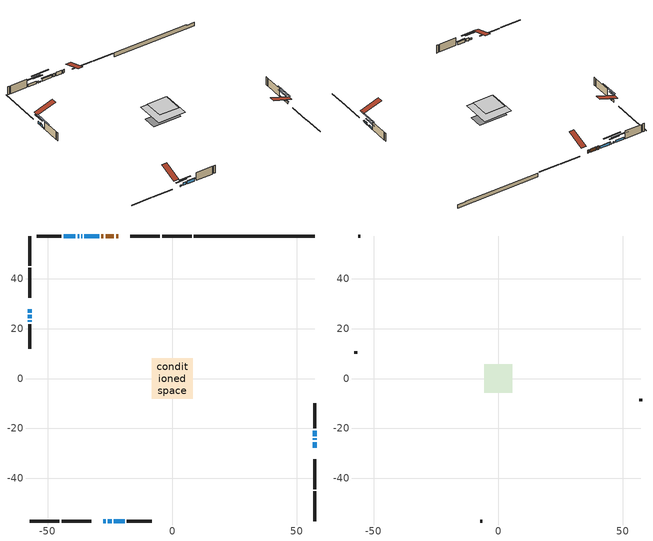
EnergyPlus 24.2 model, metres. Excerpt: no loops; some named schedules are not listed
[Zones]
conditioned space
 floor adiabatic (AdiabaticFloorConstruction): -8.19,-8.19 -8.19,8.19 8.19,8.19 8.19,-8.19 z3.05
 floor foundation (Slab1 construction): -8.21,-3.9 -8.21,3.9 8.21,3.9 8.21,-3.9 z-1.83
 wall outside (RimJoist1 construction): 7.78,57.17 -4.09,57.17 / -57.17,-57.17 -45.3,-57.17 / -57.17,57.17 -57.17,45.3 / 57.17,-57.17 57.17,-45.3 z0.61:0.91
 wall outside (RimJoist2 construction): -5.02,57.17 -16.9,57.17 / -44.37,-57.17 -32.5,-57.17 / -57.17,44.37 -57.17,32.5 / 57.17,-44.37 57.17,-32.5 z0.61:0.91
 wall outside (AdiabaticWallConstruction 1): -21.66,57.17 -22.49,57.17 / -23.41,57.17 -26.68,57.17 / -27.61,57.17 -28.44,57.17 z0.61:2.64
 wall outside (AdiabaticWallConstruction): -27.73,-57.17 -26.71,-57.17 / -37.38,57.17 -37.89,57.17 z0.61:1.53; -25.79,-57.17 -24.34,-57.17 / -23.41,-57.17 -19.09,-57.17 z0.61:2.33; -57.17,27.73 -57.17,26.46 / -57.17,25.53 -57.17,24.26 z0.61:2.12; 57.17,-27.73 57.17,-25.53 / 57.17,-23.09 57.17,-20.89 z0.61:1.49; -29.37,57.17 -35.23,57.17 / -38.82,57.17 -43.51,57.17 z0.61:2.01; 57.17,-24.6 57.17,-24.02 / -36.16,57.17 -36.46,57.17 / -57.17,23.33 -57.17,22.75 z0.61:0.96
 wall outside (Wall1 construction): -44.44,57.17 -54.41,57.17 / -18.16,-57.17 -8.19,-57.17 / -57.17,21.83 -57.17,11.85 / 57.17,-19.96 57.17,-9.99 z0.61:5.49
 wall foundation (FoundationWall1 construction): 8.71,57.17,-1.83 8.71,57.17,0.61 52.32,57.17,0.61 52.32,57.17,0.16 57.17,57.17,0.16 57.17,57.17,-1.83
 window (WindowConstruction 8): -27.73,-57.17 -26.71,-57.17 z0.61:1.52
 window (WindowConstruction 2): -25.78,-57.17 -24.34,-57.17 z0.61:2.33
 window (WindowConstruction 3): -57.17,27.73 -57.17,26.46 z0.61:2.12
 window (WindowConstruction 4): 57.17,-27.73 57.17,-25.53 z0.61:1.48
 window (WindowConstruction 5): -29.37,57.17 -35.23,57.17 z0.61:2.01
 window (WindowConstruction 6): -23.41,-57.17 -19.09,-57.17 z0.61:2.33
 window (WindowConstruction 7): -57.17,25.53 -57.17,24.26 z0.61:2.12
 window (WindowConstruction 10): 57.17,-24.6 57.17,-24.02 z0.61:0.95
 window (WindowConstruction 11): -36.16,57.17 -36.45,57.17 z0.61:0.95
 window (WindowConstruction 12): -57.17,23.33 -57.17,22.76 z0.61:0.95
 window (WindowConstruction 9): -37.38,57.17 -37.89,57.17 z0.61:1.52
 window (WindowConstruction): 57.17,-23.09 57.17,-20.89 z0.61:1.48
 window (WindowConstruction 1): -38.82,57.17 -43.51,57.17 z0.61:2.01
 door (Door): -21.66,57.17 -22.49,57.17 z0.61:2.64
 door (Door 1): -23.42,57.17 -26.68,57.17 z0.61:2.64
 door (Door 2): -27.61,57.17 -28.44,57.17 z0.61:2.64
 ceiling adiabatic (AdiabaticFloorConstruction): 8.19,-8.19 8.19,8.19 -8.19,8.19 -8.19,-8.19 z3.05
attic - vented
 floor to conditioned space (Floor1 construction Reversed): -5.66,-5.66 -5.66,5.66 5.66,5.66 5.66,-5.66 z5.49
 wall outside (Wall3 construction): -55.34,57.17 -56.24,57.17 / -7.26,-57.17 -6.36,-57.17 / -57.17,10.93 -57.17,10.03 / 57.17,-9.06 57.17,-8.16 z0.61:5.49
 roof outside (Roof1 construction): -20.73,57.17,5.49 -20.73,46.14,9.16 -17.83,46.14,9.16 -17.83,57.17,5.49; -28.66,-57.17,5.49 -28.66,-46.14,9.16 -31.57,-46.14,9.16 -31.57,-57.17,5.49; -57.17,28.66,5.49 -46.14,28.66,9.16 -46.14,31.57,9.16 -57.17,31.57,5.49; 57.17,-28.66,5.49 46.14,-28.66,9.16 46.14,-31.57,9.16 57.17,-31.57,5.49
shading: -24.07,-57.17 -30.37,-57.17 -30.37,-57.58 -24.07,-57.58 z4.16; -21.7,-57.17 -28.42,-57.17 -28.42,-57.58 -21.7,-57.58 z4.97; -57.17,23.82 -57.17,30.37 -57.58,30.37 -57.58,23.82 z4.76; 57.17,-25.33 57.17,-27.93 57.58,-27.93 57.58,-25.33 z1.69; -35.44,57.17 -29.17,57.17 -29.17,57.58 -35.44,57.58 z2.21; -18.89,-57.17 -23.62,-57.17 -23.62,-57.58 -18.89,-57.58 z2.53; -57.17,24.06 -57.17,25.73 -57.58,25.73 -57.58,24.06 z2.32; 57.17,-18.94 57.17,-29.68 57.58,-29.68 57.58,-18.94 z6.04; -41.53,57.17 -31.08,57.17 -31.08,57.58 -41.53,57.58 z6.04; -57.17,17.67 -57.17,28.41 -57.58,28.41 -57.58,17.67 z6.04; -40.53,57.17 -34.74,57.17 -34.74,57.58 -40.53,57.58 z4.16; 57.17,-18.25 57.17,-25.73 57.58,-25.73 57.58,-18.25 z4.12; -46.15,57.17 -36.18,57.17 -36.18,57.58 -46.15,57.58 z4.65
[Building]
Building 1: Terrain=Suburbs
[Site:Location]
Montreal St Hubert_QC: Latitude {deg}=45.52; Longitude {deg}=-73.42; Time Zone {hr}=-5; Elevation {m}=27; Keep Site Location Information=Yes
[Site:GroundTemperature:Shallow]
1.93383, -0.393777, -0.58018, 0.524388, 4.95861, 9.37218, 13.1985, 15.6224, 15.8283, 13.8569, 10.1281, 5.84996
[Site:WaterMainsTemperature]
Calculation Method=Schedule; Temperature Schedule=mains temperature schedule
[Material] Roughness=Rough; Thermal Absorptance=0.9
Name | Thickness {m} | Conductivity {W/m-K} | Density {kg/m3} | Specific Heat {J/kg-K} | Solar Absorptance | Visible Absorptance
asphalt or fiberglass shingles | 0.00635 | 0.162714 | 1121.4 | 1465.45 | 0.95 | 0.95
ceiling loosefill ins | 0.169333 | 0.0480833 | 16.02 | 1046.75 | 0.7 | 0.7
ceiling stud and cavity | 0.1397 | 0.0811219 | 65.682 | 1177.47 | 0.7 | 0.7
concrete 4.0 in. | 0.1016 | 1.803125 | 2242.8 | 837.4 | 0.7 | 0.7
concrete 8.0 in. | 0.2032 | 1.803125 | 2242.8 | 837.4 | 0.7 | 0.7
door material | 0.04445 | 0.188738 | 512.64 | 1214.23 | 0.7 | 0.7
door material 1 | 0.04445 | 0.053851 | 512.64 | 1214.23 | 0.7 | 0.7
exterior vertical ins | 0.0460229 | 0.029427 | 32.04 | 1214.23 | 0.7 | 0.7
floor covering | 0.0127 | 0.0433444 | 54.468 | 1339.84 | 0.6 | 0.6
floor rigid ins; wall rigid ins 1 | 0.512978 | 0.029427 | 32.04 | 1214.23 | 0.7 | 0.7
floor stud and cavity | 0.1397 | 1.75129 | 37.0049 | 1207.88 | 0.7 | 0.7
furniture material conditioned space 1 | 0.1524 | 0.115458 | 640.8 | 1214.23 | 0.6 | 0.6
gypsum board | 0.0127 | 0.160291 | 801 | 837.4 | 0.6 | 0.6
gypsum board 1 | 0.0127 | 0.160291 | 801 | 837.4 | 0.7 | 0.7
osb sheathing 0.5 in. | 0.0127 | 0.115458 | 512.64 | 1214.23 | 0.7 | 0.7
osb sheathing 0.75 in. | 0.01905 | 0.115458 | 512.64 | 1214.23 | 0.7 | 0.7
osb sheathing 2.0 in. | 0.0508 | 0.115458 | 512.64 | 1214.23 | 0.7 | 0.7
rim joist rigid ins; wall rigid ins | 0.051816 | 0.029427 | 32.04 | 1214.23 | 0.7 | 0.7
rim joist stud and cavity | 0.0508 | 0.0346098 | 125.044 | 1163.47 | 0.6 | 0.6
rim joist stud and cavity 1 | 0.0508 | 0.0344034 | 125.044 | 1163.47 | 0.6 | 0.6
wall stud and cavity | 0.1397 | 0.162248 | 139.0536 | 1170.24 | 0.7 | 0.7
wall stud and cavity 1 | 0.0889 | 6.1454 | 50.32683 | 1063.81 | 0.6 | 0.6
wall stud and cavity 2 | 0.0889 | 0.380278 | 52.3479 | 1209.89 | 0.7 | 0.7
wall stud and cavity 3 | 0.0889 | 0.391764 | 83.0341 | 1211.67 | 0.7 | 0.7
wood siding | 0.0254 | 0.102417 | 544.68 | 1172.36 | 0.84 | 0.84
wood siding 1 | 0.00254 | 0.102417 | 544.68 | 1172.36 | 0.84 | 0.84
wood siding 2; wood siding 3; wood siding 4 | 0.0254 | 0.102417 | 544.68 | 1172.36 | 0.7 | 0.7
[WindowMaterial:SimpleGlazingSystem]
Name | U-Factor {W/m2-K} | Solar Heat Gain Coefficient
WindowMaterial | 2.96619 | 0.62
WindowMaterial 1 | 2.91622 | 0.67
WindowMaterial 2 | 2.898619 | 0.69
WindowMaterial 3 | 2.90827 | 0.68
WindowMaterial 4 | 2.99571 | 0.59
WindowMaterial 5 | 2.67945 | 0.43
[Construction]
AdiabaticFloorConstruction: floor stud and cavity, floor rigid ins, osb sheathing 0.75 in., floor covering
AdiabaticWallConstruction: wood siding 3, wall rigid ins 1, wall stud and cavity 2, gypsum board
AdiabaticWallConstruction 1: wood siding 4, wall rigid ins 1, wall stud and cavity 2, gypsum board
Door; Door 2: door material
Door 1: door material 1
Floor1 construction Reversed: gypsum board, ceiling stud and cavity, ceiling loosefill ins
FoundationWall1 construction: concrete 8.0 in., gypsum board 1
furniture construction conditioned space 1: furniture material conditioned space 1
PartitionWallConstruction: gypsum board, wall stud and cavity 3, gypsum board
RimJoist1 construction: wood siding 2, rim joist rigid ins, osb sheathing 2.0 in., rim joist stud and cavity
RimJoist2 construction: wood siding 2, rim joist rigid ins, osb sheathing 2.0 in., rim joist stud and cavity 1
Roof1 construction: asphalt or fiberglass shingles
Slab1 construction: concrete 4.0 in.
Wall1 construction: wood siding, wall rigid ins, osb sheathing 0.5 in., wall stud and cavity, gypsum board
Wall3 construction: wood siding 1, wall stud and cavity 1
WindowConstruction; WindowConstruction 4: WindowMaterial
WindowConstruction 1; WindowConstruction 5: WindowMaterial 1
WindowConstruction 10; WindowConstruction 11; WindowConstruction 12: WindowMaterial 5
WindowConstruction 2; WindowConstruction 6: WindowMaterial 2
WindowConstruction 3; WindowConstruction 7: WindowMaterial 3
WindowConstruction 8; WindowConstruction 9: WindowMaterial 4
[Zone] Multiplier=1; Part of Total Floor Area=Yes
Name | Volume {m3}
attic - vented | 76.5124
conditioned space | 991.3
[Space]
Name | Zone | Volume {m3}
attic - vented 1 | attic - vented | 76.5124
conditioned space 1 | conditioned space | 991.3
[ZoneInfiltration:EffectiveLeakageArea]
infil attic - vented 1: Zone or Space=attic - vented 1; Schedule=Always On Discrete; Effective Air Leakage Area {cm2}=4962.97; Stack Coefficient=0.000594761; Wind Coefficient=1.64775e-05
[ZoneMixing]
whole house fan mix: Zone or Space=attic - vented; Schedule=Always On Continuous; Design Flow Rate Calculation Method=Flow/Zone; Design Flow Rate {m3/s}=0; Source Zone or Space=conditioned space
[SurfaceProperty:ExposedFoundationPerimeter]
Slab1: Exposed Perimeter Calculation Method=TotalExposedPerimeter; Total Exposed Perimeter {m}=48.464
[InternalMass] Zone or ZoneList=conditioned space; Space or SpaceList=conditioned space 1
Name | Construction | Surface Area {m2}
furniture mass conditioned space 1 | furniture construction conditioned space 1 | 158.604
partition wall mass | PartitionWallConstruction | 396.51
[Lights]
interior lighting: Zone or ZoneList or Space or SpaceList=conditioned space 1; Schedule=interior lighting schedule; Design Level Calculation Method=LightingLevel; Lighting Level {W}=343.2; Return Air Fraction=0; Fraction Radiant=0.6; Fraction Visible=0.2; Fraction Replaceable=1
[People]
occupants: Zone or ZoneList or Space or SpaceList=conditioned space 1; Number of People Schedule=occupants schedule; Number of People Calculation Method=People; Number of People=3; Fraction Radiant=0.314171; Sensible Heat Fraction=0.56303; Activity Level Schedule=occupants activity schedule; Carbon Dioxide Generation Rate {m3/s-W}=0; Enable ASHRAE 55 Comfort Warnings=No; Mean Radiant Temperature Calculation Type=EnclosureAveraged
[ElectricEquipment] Zone or ZoneList or Space or SpaceList=conditioned space 1; Design Level Calculation Method=EquipmentLevel
Name | Schedule | Design Level {W} | Fraction Latent | Fraction Radiant | Fraction Lost
clothes dryer | clothes dryer schedule | 140.772 | 0.015 | 0.081 | 0.85
clothes washer | clothes washer schedule | 32.1985 | 0.03 | 0.162 | 0.7
cooking range | cooking range schedule | 215.147 | 0.08 | 0.432 | 0.2
dishwasher | dishwasher schedule | 66.8632 | 0.3 | 0.18 | 0.4
fridge | fridge schedule | 72.9452 | 0 | 0.6 | 0
mech vent house fan | mech vent house fan schedule | 28.3 | 0 | 0 | 1
mech vent house fan cfis | mech vent house fan cfis schedule | 0 | 0 | 0 | 0
misc plug loads | misc plug loads schedule | 494.7 | 0.045 | 0.513 | 0.1
whole house fan | Always On Discrete | 0 | 0 | 0 | 1
[OtherEquipment] Zone or ZoneList or Space or SpaceList=conditioned space 1; Design Level Calculation Method=EquipmentLevel
Name | Fuel Type | Schedule | Design Level {W} | Fraction Latent | Fraction Radiant | Fraction Lost
clothes dryer 1 | Electricity | clothes dryer schedule | 0 | 0.015 | 0.081 | 0.85
cooking range 1 | Electricity | cooking range schedule | 0 | 0.08 | 0.432 | 0.2
general water use latent | None | general water use schedule | 62.594 | 1 | 0 | 0
general water use sensible | None | general water use schedule | -61.6891 | 0 | 0.6 | 0
mech vent house fan latent load | None | Always On Discrete | 0 | 1 | 0 | 0
mech vent house fan sensible load | None | Always On Discrete | 0 | 0 | 0 | 0
water heater energy adjustment1 | Electricity | Always On Discrete | 0.01 | 0 | 0 | 1
[ZoneInfiltration:DesignFlowRate] Zone or ZoneList or Space or SpaceList=conditioned space 1; Schedule=Always On Discrete; Design Flow Rate Calculation Method=Flow/Zone; Design Flow Rate {m3/s}=0
infil flow; natural vent flow; whole house fan flow
[Foundation:Kiva]
Foundation Kiva 1: Initial Indoor Air Temperature {C}=22.2222; Wall Height Above Grade {m}=0.609996; Wall Depth Below Slab {m}=0.2032; Custom Block Material Name 1=exterior vertical ins; Custom Block Depth 1 {m}=2.43998; Custom Block X Position 1 {m}=0.2159; Custom Block Z Position 1 {m}=0
[Foundation:Kiva:Settings]
Soil Conductivity {W/m-K}=0.849921; Soil Density {kg/m3}=1842.3; Soil Specific Heat {J/kg-K}=418.7; Ground Solar Absorptivity=0.9; Ground Thermal Absorptivity=0.9; Ground Surface Roughness {m}=0.03; Far-Field Width {m}=40; Deep-Ground Boundary Condition=ZeroFlux; Deep-Ground Depth {m}=40; Minimum Cell Dimension {m}=0.2; Maximum Cell Growth Coefficient=3; Simulation Timestep=Timestep
[Exterior:Lights]
exterior lighting: Schedule=exterior lighting schedule; Design Level {W}=75.6
[Schedule:Constant]
Name | Hourly Value
Always On Continuous; mech vent house fan schedule; mech vent house fan cfis schedule; Always On Discrete | 1
occupants activity schedule | 117.228
fridge schedule | 0
[Schedule:Week:Daily]
interior lighting schedule Week Rule - Jan1-Jan27: interior lighting schedule day, interior lighting schedule day, interior lighting schedule day, interior lighting schedule day, interior lighting schedule day, interior lighting schedule day, interior lighting schedule day, interior lighting schedule default day, interior lighting schedule default day, interior lighting schedule default day, interior lighting schedule default day, interior lighting schedule default day
interior lighting schedule Week Rule - Jan28-Feb3: interior lighting schedule day, interior lighting schedule day, interior lighting schedule day, interior lighting schedule day, interior lighting schedule day 1, interior lighting schedule day 1, interior lighting schedule day 1, interior lighting schedule default day, interior lighting schedule default day, interior lighting schedule default day, interior lighting schedule default day, interior lighting schedule default day
interior lighting schedule Week Rule - Feb4-Feb24: interior lighting schedule day 1, interior lighting schedule day 1, interior lighting schedule day 1, interior lighting schedule day 1, interior lighting schedule day 1, interior lighting schedule day 1, interior lighting schedule day 1, interior lighting schedule default day, interior lighting schedule default day, interior lighting schedule default day, interior lighting schedule default day, interior lighting schedule default day
interior lighting schedule Week Rule - Feb25-Mar3: interior lighting schedule day 1, interior lighting schedule day 1, interior lighting schedule day 1, interior lighting schedule day 1, interior lighting schedule day 2, interior lighting schedule day 2, interior lighting schedule day 2, interior lighting schedule default day, interior lighting schedule default day, interior lighting schedule default day, interior lighting schedule default day, interior lighting schedule default day
interior lighting schedule Week Rule - Mar4-Mar31: interior lighting schedule day 2, interior lighting schedule day 2, interior lighting schedule day 2, interior lighting schedule day 2, interior lighting schedule day 2, interior lighting schedule day 2, interior lighting schedule day 2, interior lighting schedule default day, interior lighting schedule default day, interior lighting schedule default day, interior lighting schedule default day, interior lighting schedule default day
interior lighting schedule Week Rule - Apr1-Apr28: interior lighting schedule day 3, interior lighting schedule day 3, interior lighting schedule day 3, interior lighting schedule day 3, interior lighting schedule day 3, interior lighting schedule day 3, interior lighting schedule day 3, interior lighting schedule default day, interior lighting schedule default day, interior lighting schedule default day, interior lighting schedule default day, interior lighting schedule default day
interior lighting schedule Week Rule - Apr29-May5: interior lighting schedule day 3, interior lighting schedule day 3, interior lighting schedule day 4, interior lighting schedule day 4, interior lighting schedule day 4, interior lighting schedule day 4, interior lighting schedule day 4, interior lighting schedule default day, interior lighting schedule default day, interior lighting schedule default day, interior lighting schedule default day, interior lighting schedule default day
interior lighting schedule Week Rule - May6-May26: interior lighting schedule day 4, interior lighting schedule day 4, interior lighting schedule day 4, interior lighting schedule day 4, interior lighting schedule day 4, interior lighting schedule day 4, interior lighting schedule day 4, interior lighting schedule default day, interior lighting schedule default day, interior lighting schedule default day, interior lighting schedule default day, interior lighting schedule default day
interior lighting schedule Week Rule - May27-Jun2: interior lighting schedule day 4, interior lighting schedule day 4, interior lighting schedule day 4, interior lighting schedule day 4, interior lighting schedule day 4, interior lighting schedule day 5, interior lighting schedule day 5, interior lighting schedule default day, interior lighting schedule default day, interior lighting schedule default day, interior lighting schedule default day, interior lighting schedule default day
interior lighting schedule Week Rule - Jun3-Jun30: interior lighting schedule day 5, interior lighting schedule day 5, interior lighting schedule day 5, interior lighting schedule day 5, interior lighting schedule day 5, interior lighting schedule day 5, interior lighting schedule day 5, interior lighting schedule default day, interior lighting schedule default day, interior lighting schedule default day, interior lighting schedule default day, interior lighting schedule default day
interior lighting schedule Week Rule - Jul1-Jul28: interior lighting schedule day 6, interior lighting schedule day 6, interior lighting schedule day 6, interior lighting schedule day 6, interior lighting schedule day 6, interior lighting schedule day 6, interior lighting schedule day 6, interior lighting schedule default day, interior lighting schedule default day, interior lighting schedule default day, interior lighting schedule default day, interior lighting schedule default day
interior lighting schedule Week Rule - Jul29-Aug4: interior lighting schedule day 6, interior lighting schedule day 6, interior lighting schedule day 6, interior lighting schedule day 7, interior lighting schedule day 7, interior lighting schedule day 7, interior lighting schedule day 7, interior lighting schedule default day, interior lighting schedule default day, interior lighting schedule default day, interior lighting schedule default day, interior lighting schedule default day
interior lighting schedule Week Rule - Aug5-Aug25: interior lighting schedule day 7, interior lighting schedule day 7, interior lighting schedule day 7, interior lighting schedule day 7, interior lighting schedule day 7, interior lighting schedule day 7, interior lighting schedule day 7, interior lighting schedule default day, interior lighting schedule default day, interior lighting schedule default day, interior lighting schedule default day, interior lighting schedule default day
interior lighting schedule Week Rule - Aug26-Sep1: interior lighting schedule day 7, interior lighting schedule day 7, interior lighting schedule day 7, interior lighting schedule day 7, interior lighting schedule day 7, interior lighting schedule day 7, interior lighting schedule day 8, interior lighting schedule default day, interior lighting schedule default day, interior lighting schedule default day, interior lighting schedule default day, interior lighting schedule default day
interior lighting schedule Week Rule - Sep2-Sep29: interior lighting schedule day 8, interior lighting schedule day 8, interior lighting schedule day 8, interior lighting schedule day 8, interior lighting schedule day 8, interior lighting schedule day 8, interior lighting schedule day 8, interior lighting schedule default day, interior lighting schedule default day, interior lighting schedule default day, interior lighting schedule default day, interior lighting schedule default day
interior lighting schedule Week Rule - Sep30-Oct6: interior lighting schedule day 8, interior lighting schedule day 9, interior lighting schedule day 9, interior lighting schedule day 9, interior lighting schedule day 9, interior lighting schedule day 9, interior lighting schedule day 9, interior lighting schedule default day, interior lighting schedule default day, interior lighting schedule default day, interior lighting schedule default day, interior lighting schedule default day
interior lighting schedule Week Rule - Oct7-Oct27: interior lighting schedule day 9, interior lighting schedule day 9, interior lighting schedule day 9, interior lighting schedule day 9, interior lighting schedule day 9, interior lighting schedule day 9, interior lighting schedule day 9, interior lighting schedule default day, interior lighting schedule default day, interior lighting schedule default day, interior lighting schedule default day, interior lighting schedule default day
interior lighting schedule Week Rule - Oct28-Nov3: interior lighting schedule day 9, interior lighting schedule day 9, interior lighting schedule day 9, interior lighting schedule day 9, interior lighting schedule day 10, interior lighting schedule day 10, interior lighting schedule day 10, interior lighting schedule default day, interior lighting schedule default day, interior lighting schedule default day, interior lighting schedule default day, interior lighting schedule default day
interior lighting schedule Week Rule - Nov4-Nov24: interior lighting schedule day 10, interior lighting schedule day 10, interior lighting schedule day 10, interior lighting schedule day 10, interior lighting schedule day 10, interior lighting schedule day 10, interior lighting schedule day 10, interior lighting schedule default day, interior lighting schedule default day, interior lighting schedule default day, interior lighting schedule default day, interior lighting schedule default day
interior lighting schedule Week Rule - Nov25-Dec1: interior lighting schedule day 10, interior lighting schedule day 10, interior lighting schedule day 10, interior lighting schedule day 10, interior lighting schedule day 10, interior lighting schedule day 10, interior lighting schedule day 11, interior lighting schedule default day, interior lighting schedule default day, interior lighting schedule default day, interior lighting schedule default day, interior lighting schedule default day
interior lighting schedule Week Rule - Dec2-Dec31: interior lighting schedule day 11, interior lighting schedule day 11, interior lighting schedule day 11, interior lighting schedule day 11, interior lighting schedule day 11, interior lighting schedule day 11, interior lighting schedule day 11, interior lighting schedule default day, interior lighting schedule default day, interior lighting schedule default day, interior lighting schedule default day, interior lighting schedule default day
occupants schedule Week Rule - Jan1-Dec31: occupants schedule day, occupants schedule day, occupants schedule day, occupants schedule day, occupants schedule day, occupants schedule day, occupants schedule day, occupants schedule default day, occupants schedule default day, occupants schedule default day, occupants schedule default day, occupants schedule default day
clothes dryer schedule Week Rule - Jan1-Dec31: clothes dryer schedule day, clothes dryer schedule day, clothes dryer schedule day, clothes dryer schedule day, clothes dryer schedule day, clothes dryer schedule day, clothes dryer schedule day, clothes dryer schedule default day, clothes dryer schedule default day, clothes dryer schedule default day, clothes dryer schedule default day, clothes dryer schedule default day
clothes washer schedule Week Rule - Jan1-Dec31: clothes washer schedule day, clothes washer schedule day, clothes washer schedule day, clothes washer schedule day, clothes washer schedule day, clothes washer schedule day, clothes washer schedule day, clothes washer schedule default day, clothes washer schedule default day, clothes washer schedule default day, clothes washer schedule default day, clothes washer schedule default day
cooking range schedule Week Rule - Jan1-Dec31: cooking range schedule day, cooking range schedule day, cooking range schedule day, cooking range schedule day, cooking range schedule day, cooking range schedule day, cooking range schedule day, cooking range schedule default day, cooking range schedule default day, cooking range schedule default day, cooking range schedule default day, cooking range schedule default day
dishwasher schedule Week Rule - Jan1-Dec31: dishwasher schedule day, dishwasher schedule day, dishwasher schedule day, dishwasher schedule day, dishwasher schedule day, dishwasher schedule day, dishwasher schedule day, dishwasher schedule default day, dishwasher schedule default day, dishwasher schedule default day, dishwasher schedule default day, dishwasher schedule default day
misc plug loads schedule Week Rule - Jan1-Dec31: misc plug loads schedule day, misc plug loads schedule day, misc plug loads schedule day, misc plug loads schedule day, misc plug loads schedule day, misc plug loads schedule day, misc plug loads schedule day, misc plug loads schedule default day, misc plug loads schedule default day, misc plug loads schedule default day, misc plug loads schedule default day, misc plug loads schedule default day
general water use schedule Week Rule - Jan1-Dec31: general water use schedule day, general water use schedule day, general water use schedule day, general water use schedule day, general water use schedule day, general water use schedule day, general water use schedule day, general water use schedule default day, general water use schedule default day, general water use schedule default day, general water use schedule default day, general water use schedule default day
exterior lighting schedule Week Rule - Jan1-Jan27: exterior lighting schedule day, exterior lighting schedule day, exterior lighting schedule day, exterior lighting schedule day, exterior lighting schedule day, exterior lighting schedule day, exterior lighting schedule day, exterior lighting schedule default day, exterior lighting schedule default day, exterior lighting schedule default day, exterior lighting schedule default day, exterior lighting schedule default day
exterior lighting schedule Week Rule - Jan28-Feb3: exterior lighting schedule day, exterior lighting schedule day, exterior lighting schedule day, exterior lighting schedule day, exterior lighting schedule day 1, exterior lighting schedule day 1, exterior lighting schedule day 1, exterior lighting schedule default day, exterior lighting schedule default day, exterior lighting schedule default day, exterior lighting schedule default day, exterior lighting schedule default day
exterior lighting schedule Week Rule - Feb4-Feb24: exterior lighting schedule day 1, exterior lighting schedule day 1, exterior lighting schedule day 1, exterior lighting schedule day 1, exterior lighting schedule day 1, exterior lighting schedule day 1, exterior lighting schedule day 1, exterior lighting schedule default day, exterior lighting schedule default day, exterior lighting schedule default day, exterior lighting schedule default day, exterior lighting schedule default day
exterior lighting schedule Week Rule - Feb25-Mar3: exterior lighting schedule day 1, exterior lighting schedule day 1, exterior lighting schedule day 1, exterior lighting schedule day 1, exterior lighting schedule day 2, exterior lighting schedule day 2, exterior lighting schedule day 2, exterior lighting schedule default day, exterior lighting schedule default day, exterior lighting schedule default day, exterior lighting schedule default day, exterior lighting schedule default day
exterior lighting schedule Week Rule - Mar4-Mar31: exterior lighting schedule day 2, exterior lighting schedule day 2, exterior lighting schedule day 2, exterior lighting schedule day 2, exterior lighting schedule day 2, exterior lighting schedule day 2, exterior lighting schedule day 2, exterior lighting schedule default day, exterior lighting schedule default day, exterior lighting schedule default day, exterior lighting schedule default day, exterior lighting schedule default day
exterior lighting schedule Week Rule - Apr1-Apr28: exterior lighting schedule day 3, exterior lighting schedule day 3, exterior lighting schedule day 3, exterior lighting schedule day 3, exterior lighting schedule day 3, exterior lighting schedule day 3, exterior lighting schedule day 3, exterior lighting schedule default day, exterior lighting schedule default day, exterior lighting schedule default day, exterior lighting schedule default day, exterior lighting schedule default day
exterior lighting schedule Week Rule - Apr29-May5: exterior lighting schedule day 3, exterior lighting schedule day 3, exterior lighting schedule day 4, exterior lighting schedule day 4, exterior lighting schedule day 4, exterior lighting schedule day 4, exterior lighting schedule day 4, exterior lighting schedule default day, exterior lighting schedule default day, exterior lighting schedule default day, exterior lighting schedule default day, exterior lighting schedule default day
exterior lighting schedule Week Rule - May6-May26: exterior lighting schedule day 4, exterior lighting schedule day 4, exterior lighting schedule day 4, exterior lighting schedule day 4, exterior lighting schedule day 4, exterior lighting schedule day 4, exterior lighting schedule day 4, exterior lighting schedule default day, exterior lighting schedule default day, exterior lighting schedule default day, exterior lighting schedule default day, exterior lighting schedule default day
exterior lighting schedule Week Rule - May27-Jun2: exterior lighting schedule day 4, exterior lighting schedule day 4, exterior lighting schedule day 4, exterior lighting schedule day 4, exterior lighting schedule day 4, exterior lighting schedule day 5, exterior lighting schedule day 5, exterior lighting schedule default day, exterior lighting schedule default day, exterior lighting schedule default day, exterior lighting schedule default day, exterior lighting schedule default day
exterior lighting schedule Week Rule - Jun3-Jun30: exterior lighting schedule day 5, exterior lighting schedule day 5, exterior lighting schedule day 5, exterior lighting schedule day 5, exterior lighting schedule day 5, exterior lighting schedule day 5, exterior lighting schedule day 5, exterior lighting schedule default day, exterior lighting schedule default day, exterior lighting schedule default day, exterior lighting schedule default day, exterior lighting schedule default day
exterior lighting schedule Week Rule - Jul1-Jul28: exterior lighting schedule day 6, exterior lighting schedule day 6, exterior lighting schedule day 6, exterior lighting schedule day 6, exterior lighting schedule day 6, exterior lighting schedule day 6, exterior lighting schedule day 6, exterior lighting schedule default day, exterior lighting schedule default day, exterior lighting schedule default day, exterior lighting schedule default day, exterior lighting schedule default day
exterior lighting schedule Week Rule - Jul29-Aug4: exterior lighting schedule day 6, exterior lighting schedule day 6, exterior lighting schedule day 6, exterior lighting schedule day 7, exterior lighting schedule day 7, exterior lighting schedule day 7, exterior lighting schedule day 7, exterior lighting schedule default day, exterior lighting schedule default day, exterior lighting schedule default day, exterior lighting schedule default day, exterior lighting schedule default day
exterior lighting schedule Week Rule - Aug5-Aug25: exterior lighting schedule day 7, exterior lighting schedule day 7, exterior lighting schedule day 7, exterior lighting schedule day 7, exterior lighting schedule day 7, exterior lighting schedule day 7, exterior lighting schedule day 7, exterior lighting schedule default day, exterior lighting schedule default day, exterior lighting schedule default day, exterior lighting schedule default day, exterior lighting schedule default day
exterior lighting schedule Week Rule - Aug26-Sep1: exterior lighting schedule day 7, exterior lighting schedule day 7, exterior lighting schedule day 7, exterior lighting schedule day 7, exterior lighting schedule day 7, exterior lighting schedule day 7, exterior lighting schedule day 8, exterior lighting schedule default day, exterior lighting schedule default day, exterior lighting schedule default day, exterior lighting schedule default day, exterior lighting schedule default day
exterior lighting schedule Week Rule - Sep2-Sep29: exterior lighting schedule day 8, exterior lighting schedule day 8, exterior lighting schedule day 8, exterior lighting schedule day 8, exterior lighting schedule day 8, exterior lighting schedule day 8, exterior lighting schedule day 8, exterior lighting schedule default day, exterior lighting schedule default day, exterior lighting schedule default day, exterior lighting schedule default day, exterior lighting schedule default day
exterior lighting schedule Week Rule - Sep30-Oct6: exterior lighting schedule day 8, exterior lighting schedule day 9, exterior lighting schedule day 9, exterior lighting schedule day 9, exterior lighting schedule day 9, exterior lighting schedule day 9, exterior lighting schedule day 9, exterior lighting schedule default day, exterior lighting schedule default day, exterior lighting schedule default day, exterior lighting schedule default day, exterior lighting schedule default day
exterior lighting schedule Week Rule - Oct7-Oct27: exterior lighting schedule day 9, exterior lighting schedule day 9, exterior lighting schedule day 9, exterior lighting schedule day 9, exterior lighting schedule day 9, exterior lighting schedule day 9, exterior lighting schedule day 9, exterior lighting schedule default day, exterior lighting schedule default day, exterior lighting schedule default day, exterior lighting schedule default day, exterior lighting schedule default day
exterior lighting schedule Week Rule - Oct28-Nov3: exterior lighting schedule day 9, exterior lighting schedule day 9, exterior lighting schedule day 9, exterior lighting schedule day 9, exterior lighting schedule day 10, exterior lighting schedule day 10, exterior lighting schedule day 10, exterior lighting schedule default day, exterior lighting schedule default day, exterior lighting schedule default day, exterior lighting schedule default day, exterior lighting schedule default day
exterior lighting schedule Week Rule - Nov4-Nov24: exterior lighting schedule day 10, exterior lighting schedule day 10, exterior lighting schedule day 10, exterior lighting schedule day 10, exterior lighting schedule day 10, exterior lighting schedule day 10, exterior lighting schedule day 10, exterior lighting schedule default day, exterior lighting schedule default day, exterior lighting schedule default day, exterior lighting schedule default day, exterior lighting schedule default day
exterior lighting schedule Week Rule - Nov25-Dec1: exterior lighting schedule day 10, exterior lighting schedule day 10, exterior lighting schedule day 10, exterior lighting schedule day 10, exterior lighting schedule day 10, exterior lighting schedule day 10, exterior lighting schedule day 11, exterior lighting schedule default day, exterior lighting schedule default day, exterior lighting schedule default day, exterior lighting schedule default day, exterior lighting schedule default day
exterior lighting schedule Week Rule - Dec2-Dec31: exterior lighting schedule day 11, exterior lighting schedule day 11, exterior lighting schedule day 11, exterior lighting schedule day 11, exterior lighting schedule day 11, exterior lighting schedule day 11, exterior lighting schedule day 11, exterior lighting schedule default day, exterior lighting schedule default day, exterior lighting schedule default day, exterior lighting schedule default day, exterior lighting schedule default day
[Schedule:Year]
interior lighting schedule: interior lighting schedule Week Rule - Jan1-Jan27, 1, 1, 1, 27, interior lighting schedule Week Rule - Jan28-Feb3, 1, 28, 2, 3, interior lighting schedule Week Rule - Feb4-Feb24, 2, 4, 2, 24, interior lighting schedule Week Rule - Feb25-Mar3, 2, 25, 3, 3, interior lighting schedule Week Rule - Mar4-Mar31, 3, 4, 3, 31, interior lighting schedule Week Rule - Apr1-Apr28, 4, 1, 4, 28, interior lighting schedule Week Rule - Apr29-May5, 4, 29, 5, 5, interior lighting schedule Week Rule - May6-May26, 5, 6, 5, 26, interior lighting schedule Week Rule - May27-Jun2, 5, 27, 6, 2, interior lighting schedule Week Rule - Jun3-Jun30, 6, 3, 6, 30, interior lighting schedule Week Rule - Jul1-Jul28, 7, 1, 7, 28, interior lighting schedule Week Rule - Jul29-Aug4, 7, 29, 8, 4, interior lighting schedule Week Rule - Aug5-Aug25, 8, 5, 8, 25, interior lighting schedule Week Rule - Aug26-Sep1, 8, 26, 9, 1, interior lighting schedule Week Rule - Sep2-Sep29, 9, 2, 9, 29, interior lighting schedule Week Rule - Sep30-Oct6, 9, 30, 10, 6, interior lighting schedule Week Rule - Oct7-Oct27, 10, 7, 10, 27, interior lighting schedule Week Rule - Oct28-Nov3, 10, 28, 11, 3, interior lighting schedule Week Rule - Nov4-Nov24, 11, 4, 11, 24, interior lighting schedule Week Rule - Nov25-Dec1, 11, 25, 12, 1, interior lighting schedule Week Rule - Dec2-Dec31, 12, 2, 12, 31
occupants schedule: occupants schedule Week Rule - Jan1-Dec31, 1, 1, 12, 31
clothes dryer schedule: clothes dryer schedule Week Rule - Jan1-Dec31, 1, 1, 12, 31
clothes washer schedule: clothes washer schedule Week Rule - Jan1-Dec31, 1, 1, 12, 31
cooking range schedule: cooking range schedule Week Rule - Jan1-Dec31, 1, 1, 12, 31
dishwasher schedule: dishwasher schedule Week Rule - Jan1-Dec31, 1, 1, 12, 31
misc plug loads schedule: misc plug loads schedule Week Rule - Jan1-Dec31, 1, 1, 12, 31
general water use schedule: general water use schedule Week Rule - Jan1-Dec31, 1, 1, 12, 31
exterior lighting schedule: exterior lighting schedule Week Rule - Jan1-Jan27, 1, 1, 1, 27, exterior lighting schedule Week Rule - Jan28-Feb3, 1, 28, 2, 3, exterior lighting schedule Week Rule - Feb4-Feb24, 2, 4, 2, 24, exterior lighting schedule Week Rule - Feb25-Mar3, 2, 25, 3, 3, exterior lighting schedule Week Rule - Mar4-Mar31, 3, 4, 3, 31, exterior lighting schedule Week Rule - Apr1-Apr28, 4, 1, 4, 28, exterior lighting schedule Week Rule - Apr29-May5, 4, 29, 5, 5, exterior lighting schedule Week Rule - May6-May26, 5, 6, 5, 26, exterior lighting schedule Week Rule - May27-Jun2, 5, 27, 6, 2, exterior lighting schedule Week Rule - Jun3-Jun30, 6, 3, 6, 30, exterior lighting schedule Week Rule - Jul1-Jul28, 7, 1, 7, 28, exterior lighting schedule Week Rule - Jul29-Aug4, 7, 29, 8, 4, exterior lighting schedule Week Rule - Aug5-Aug25, 8, 5, 8, 25, exterior lighting schedule Week Rule - Aug26-Sep1, 8, 26, 9, 1, exterior lighting schedule Week Rule - Sep2-Sep29, 9, 2, 9, 29, exterior lighting schedule Week Rule - Sep30-Oct6, 9, 30, 10, 6, exterior lighting schedule Week Rule - Oct7-Oct27, 10, 7, 10, 27, exterior lighting schedule Week Rule - Oct28-Nov3, 10, 28, 11, 3, exterior lighting schedule Week Rule - Nov4-Nov24, 11, 4, 11, 24, exterior lighting schedule Week Rule - Nov25-Dec1, 11, 25, 12, 1, exterior lighting schedule Week Rule - Dec2-Dec31, 12, 2, 12, 31
[Schedule:Compact]
mains temperature schedule: Through: 01/01, For: AllDays, Until: 24:00, 6.48833, Through: 01/02, For: AllDays, Until: 24:00, 6.41, Through: 01/03, For: AllDays, Until: 24:00, 6.33278, Through: 01/04, For: AllDays, Until: 24:00, 6.25667, Through: 01/05, For: AllDays, Until: 24:00, 6.18222, Through: 01/06, For: AllDays, Until: 24:00, 6.10889, Through: 01/07, For: AllDays, Until: 24:00, 6.03722, Through: 01/08, For: AllDays, Until: 24:00, 5.96667, Through: 01/09, For: AllDays, Until: 24:00, 5.89778, Through: 01/10, For: AllDays, Until: 24:00, 5.83, Through: 01/11, For: AllDays, Until: 24:00, 5.76389, Through: 01/12, For: AllDays, Until: 24:00, 5.69944, Through: 01/13, For: AllDays, Until: 24:00, 5.63611, Through: 01/14, For: AllDays, Until: 24:00, 5.57444, Through: 01/15, For: AllDays, Until: 24:00, 5.51444, Through: 01/16, For: AllDays, Until: 24:00, 5.45611, Through: 01/17, For: AllDays, Until: 24:00, 5.39944, Through: 01/18, For: AllDays, Until: 24:00, 5.34389, Through: 01/19, For: AllDays, Until: 24:00, 5.29, Through: 01/20, For: AllDays, Until: 24:00, 5.23833, Through: 01/21, For: AllDays, Until: 24:00, 5.18778, Through: 01/22, For: AllDays, Until: 24:00, 5.13889, Through: 01/23, For: AllDays, Until: 24:00, 5.09222, Through: 01/24, For: AllDays, Until: 24:00, 5.04667, Through: 01/25, For: AllDays, Until: 24:00, 5.00278, Through: 01/26, For: AllDays, Until: 24:00, 4.96111, Through: 01/27, For: AllDays, Until: 24:00, 4.92111, Through: 01/28, For: AllDays, Until: 24:00, 4.88222, Through: 01/29, For: AllDays, Until: 24:00, 4.84556, Through: 01/30, For: AllDays, Until: 24:00, 4.81056, Through: 01/31, For: AllDays, Until: 24:00, 4.77722, Through: 02/01, For: AllDays, Until: 24:00, 4.74611, Through: 02/02, For: AllDays, Until: 24:00, 4.71667, Through: 02/03, For: AllDays, Until: 24:00, 4.68889, Through: 02/04, For: AllDays, Until: 24:00, 4.66278, Through: 02/05, For: AllDays, Until: 24:00, 4.63833, Through: 02/06, For: AllDays, Until: 24:00, 4.61611, Through: 02/07, For: AllDays, Until: 24:00, 4.59556, Through: 02/08, For: AllDays, Until: 24:00, 4.57667, Through: 02/09, For: AllDays, Until: 24:00, 4.56, Through: 02/10, For: AllDays, Until: 24:00, 4.545, Through: 02/11, For: AllDays, Until: 24:00, 4.53167, Through: 02/12, For: AllDays, Until: 24:00, 4.52056, Through: 02/13, For: AllDays, Until: 24:00, 4.51111, Through: 02/14, For: AllDays, Until: 24:00, 4.50333, Through: 02/15, For: AllDays, Until: 24:00, 4.49778, Through: 02/16, For: AllDays, Until: 24:00, 4.49389, Through: 02/17, For: AllDays, Until: 24:00, 4.49167, Through: 02/18, For: AllDays, Until: 24:00, 4.49167, Through: 02/19, For: AllDays, Until: 24:00, 4.49333, Through: 02/20, For: AllDays, Until: 24:00, 4.49722, Through: 02/21, For: AllDays, Until: 24:00, 4.50278, Through: 02/22, For: AllDays, Until: 24:00, 4.51, Through: 02/23, For: AllDays, Until: 24:00, 4.51889, Through: 02/24, For: AllDays, Until: 24:00, 4.53, Through: 02/25, For: AllDays, Until: 24:00, 4.54333, Through: 02/26, For: AllDays, Until: 24:00, 4.55778, Through: 02/27, For: AllDays, Until: 24:00, 4.57444, Through: 02/28, For: AllDays, Until: 24:00, 4.59278, Through: 03/01, For: AllDays, Until: 24:00, 4.61333, Through: 03/02, For: AllDays, Until: 24:00, 4.63556, Through: 03/03, For: AllDays, Until: 24:00, 4.65944, Through: 03/04, For: AllDays, Until: 24:00, 4.685, Through: 03/05, For: AllDays, Until: 24:00, 4.71278, Through: 03/06, For: AllDays, Until: 24:00, 4.74222, Through: 03/07, For: AllDays, Until: 24:00, 4.77333, Through: 03/08, For: AllDays, Until: 24:00, 4.80611, Through: 03/09, For: AllDays, Until: 24:00, 4.84111, Through: 03/10, For: AllDays, Until: 24:00, 4.87722, Through: 03/11, For: AllDays, Until: 24:00, 4.91556, Through: 03/12, For: AllDays, Until: 24:00, 4.95556, Through: 03/13, For: AllDays, Until: 24:00, 4.99722, Through: 03/14, For: AllDays, Until: 24:00, 5.04056, Through: 03/15, For: AllDays, Until: 24:00, 5.08611, Through: 03/16, For: AllDays, Until: 24:00, 5.13278, Through: 03/17, For: AllDays, Until: 24:00, 5.18111, Through: 03/18, For: AllDays, Until: 24:00, 5.23167, Through: 03/19, For: AllDays, Until: 24:00, 5.28333, Through: 03/20, For: AllDays, Until: 24:00, 5.33667, Through: 03/21, For: AllDays, Until: 24:00, 5.39167, Through: 03/22, For: AllDays, Until: 24:00, 5.44833, Through: 03/23, For: AllDays, Until: 24:00, 5.50667, Through: 03/24, For: AllDays, Until: 24:00, 5.56667, Through: 03/25, For: AllDays, Until: 24:00, 5.62778, Through: 03/26, For: AllDays, Until: 24:00, 5.69056, Through: 03/27, For: AllDays, Until: 24:00, 5.755, Through: 03/28, For: AllDays, Until: 24:00, 5.82111, Through: 03/29, For: AllDays, Until: 24:00, 5.88833, Through: 03/30, For: AllDays, Until: 24:00, 5.95722, Through: 03/31, For: AllDays, Until: 24:00, 6.02778, Through: 04/01, For: AllDays, Until: 24:00, 6.09944, Through: 04/02, For: AllDays, Until: 24:00, 6.17222, Through: 04/03, For: AllDays, Until: 24:00, 6.24667, Through: 04/04, For: AllDays, Until: 24:00, 6.32222, Through: 04/05, For: AllDays, Until: 24:00, 6.39944, Through: 04/06, For: AllDays, Until: 24:00, 6.47778, Through: 04/07, For: AllDays, Until: 24:00, 6.55778, Through: 04/08, For: AllDays, Until: 24:00, 6.63889, Through: 04/09, For: AllDays, Until: 24:00, 6.72056, Through: 04/10, For: AllDays, Until: 24:00, 6.80444, Through: 04/11, For: AllDays, Until: 24:00, 6.88889, Through: 04/12, For: AllDays, Until: 24:00, 6.97444, Through: 04/13, For: AllDays, Until: 24:00, 7.06111, Through: 04/14, For: AllDays, Until: 24:00, 7.14944, Through: 04/15, For: AllDays, Until: 24:00, 7.23833, Through: 04/16, For: AllDays, Until: 24:00, 7.32833, Through: 04/17, For: AllDays, Until: 24:00, 7.41944, Through: 04/18, For: AllDays, Until: 24:00, 7.51167, Through: 04/19, For: AllDays, Until: 24:00, 7.605, Through: 04/20, For: AllDays, Until: 24:00, 7.69889, Through: 04/21, For: AllDays, Until: 24:00, 7.79389, Through: 04/22, For: AllDays, Until: 24:00, 7.88944, Through: 04/23, For: AllDays, Until: 24:00, 7.98611, Through: 04/24, For: AllDays, Until: 24:00, 8.08389, Through: 04/25, For: AllDays, Until: 24:00, 8.18222, Through: 04/26, For: AllDays, Until: 24:00, 8.28111, Through: 04/27, For: AllDays, Until: 24:00, 8.38111, Through: 04/28, For: AllDays, Until: 24:00, 8.48167, Through: 04/29, For: AllDays, Until: 24:00, 8.58278, Through: 04/30, For: AllDays, Until: 24:00, 8.685, Through: 05/01, For: AllDays, Until: 24:00, 8.78722, Through: 05/02, For: AllDays, Until: 24:00, 8.89056, Through: 05/03, For: AllDays, Until: 24:00, 8.99444, Through: 05/04, For: AllDays, Until: 24:00, 9.09833, Through: 05/05, For: AllDays, Until: 24:00, 9.20333, Through: 05/06, For: AllDays, Until: 24:00, 9.30833, Through: 05/07, For: AllDays, Until: 24:00, 9.41389, Through: 05/08, For: AllDays, Until: 24:00, 9.52, Through: 05/09, For: AllDays, Until: 24:00, 9.62667, Through: 05/10, For: AllDays, Until: 24:00, 9.73333, Through: 05/11, For: AllDays, Until: 24:00, 9.84056, Through: 05/12, For: AllDays, Until: 24:00, 9.94778, Through: 05/13, For: AllDays, Until: 24:00, 10.0556, Through: 05/14, For: AllDays, Until: 24:00, 10.1633, Through: 05/15, For: AllDays, Until: 24:00, 10.2711, Through: 05/16, For: AllDays, Until: 24:00, 10.3794, Through: 05/17, For: AllDays, Until: 24:00, 10.4878, Through: 05/18, For: AllDays, Until: 24:00, 10.5961, Through: 05/19, For: AllDays, Until: 24:00, 10.705, Through: 05/20, For: AllDays, Until: 24:00, 10.8133, Through: 05/21, For: AllDays, Until: 24:00, 10.9217, Through: 05/22, For: AllDays, Until: 24:00, 11.03, Through: 05/23, For: AllDays, Until: 24:00, 11.1383, Through: 05/24, For: AllDays, Until: 24:00, 11.2467, Through: 05/25, For: AllDays, Until: 24:00, 11.355, Through: 05/26, For: AllDays, Until: 24:00, 11.4628, Through: 05/27, For: AllDays, Until: 24:00, 11.5706, Through: 05/28, For: AllDays, Until: 24:00, 11.6783, Through: 05/29, For: AllDays, Until: 24:00, 11.7856, Through: 05/30, For: AllDays, Until: 24:00, 11.8928, Through: 05/31, For: AllDays, Until: 24:00, 11.9994, Through: 06/01, For: AllDays, Until: 24:00, 12.1056, Through: 06/02, For: AllDays, Until: 24:00, 12.2117, Through: 06/03, For: AllDays, Until: 24:00, 12.3172, Through: 06/04, For: AllDays, Until: 24:00, 12.4222, Through: 06/05, For: AllDays, Until: 24:00, 12.5267, Through: 06/06, For: AllDays, Until: 24:00, 12.6306, Through: 06/07, For: AllDays, Until: 24:00, 12.7344, Through: 06/08, For: AllDays, Until: 24:00, 12.8372, Through: 06/09, For: AllDays, Until: 24:00, 12.9394, Through: 06/10, For: AllDays, Until: 24:00, 13.0411, Through: 06/11, For: AllDays, Until: 24:00, 13.1422, Through: 06/12, For: AllDays, Until: 24:00, 13.2428, Through: 06/13, For: AllDays, Until: 24:00, 13.3422, Through: 06/14, For: AllDays, Until: 24:00, 13.4411, Through: 06/15, For: AllDays, Until: 24:00, 13.5394, Through: 06/16, For: AllDays, Until: 24:00, 13.6367, Through: 06/17, For: AllDays, Until: 24:00, 13.7328, Through: 06/18, For: AllDays, Until: 24:00, 13.8283, Through: 06/19, For: AllDays, Until: 24:00, 13.9233, Through: 06/20, For: AllDays, Until: 24:00, 14.0172, Through: 06/21, For: AllDays, Until: 24:00, 14.11, Through: 06/22, For: AllDays, Until: 24:00, 14.2017, Through: 06/23, For: AllDays, Until: 24:00, 14.2922, Through: 06/24, For: AllDays, Until: 24:00, 14.3822, Through: 06/25, For: AllDays, Until: 24:00, 14.4711, Through: 06/26, For: AllDays, Until: 24:00, 14.5583, Through: 06/27, For: AllDays, Until: 24:00, 14.645, Through: 06/28, For: AllDays, Until: 24:00, 14.7306, Through: 06/29, For: AllDays, Until: 24:00, 14.8144, Through: 06/30, For: AllDays, Until: 24:00, 14.8978, Through: 07/01, For: AllDays, Until: 24:00, 14.9794, Through: 07/02, For: AllDays, Until: 24:00, 15.06, Through: 07/03, For: AllDays, Until: 24:00, 15.1394, Through: 07/04, For: AllDays, Until: 24:00, 15.2172, Through: 07/05, For: AllDays, Until: 24:00, 15.2939, Through: 07/06, For: AllDays, Until: 24:00, 15.3694, Through: 07/07, For: AllDays, Until: 24:00, 15.4433, Through: 07/08, For: AllDays, Until: 24:00, 15.5161, Through: 07/09, For: AllDays, Until: 24:00, 15.5872, Through: 07/10, For: AllDays, Until: 24:00, 15.6572, Through: 07/11, For: AllDays, Until: 24:00, 15.7256, Through: 07/12, For: AllDays, Until: 24:00, 15.7922, Through: 07/13, For: AllDays, Until: 24:00, 15.8578, Through: 07/14, For: AllDays, Until: 24:00, 15.9217, Through: 07/15, For: AllDays, Until: 24:00, 15.9839, Through: 07/16, For: AllDays, Until: 24:00, 16.045, Through: 07/17, For: AllDays, Until: 24:00, 16.1044, Through: 07/18, For: AllDays, Until: 24:00, 16.1622, Through: 07/19, For: AllDays, Until: 24:00, 16.2183, Through: 07/20, For: AllDays, Until: 24:00, 16.2728, Through: 07/21, For: AllDays, Until: 24:00, 16.3256, Through: 07/22, For: AllDays, Until: 24:00, 16.3772, Through: 07/23, For: AllDays, Until: 24:00, 16.4267, Through: 07/24, For: AllDays, Until: 24:00, 16.4744, Through: 07/25, For: AllDays, Until: 24:00, 16.5211, Through: 07/26, For: AllDays, Until: 24:00, 16.5656, Through: 07/27, For: AllDays, Until: 24:00, 16.6083, Through: 07/28, For: AllDays, Until: 24:00, 16.6494, Through: 07/29, For: AllDays, Until: 24:00, 16.6889, Through: 07/30, For: AllDays, Until: 24:00, 16.7267, Through: 07/31, For: AllDays, Until: 24:00, 16.7628, Through: 08/01, For: AllDays, Until: 24:00, 16.7972, Through: 08/02, For: AllDays, Until: 24:00, 16.8294, Through: 08/03, For: AllDays, Until: 24:00, 16.86, Through: 08/04, For: AllDays, Until: 24:00, 16.8889, Through: 08/05, For: AllDays, Until: 24:00, 16.9156, Through: 08/06, For: AllDays, Until: 24:00, 16.9411, Through: 08/07, For: AllDays, Until: 24:00, 16.9644, Through: 08/08, For: AllDays, Until: 24:00, 16.9861, Through: 08/09, For: AllDays, Until: 24:00, 17.0056, Through: 08/10, For: AllDays, Until: 24:00, 17.0233, Through: 08/11, For: AllDays, Until: 24:00, 17.0394, Through: 08/12, For: AllDays, Until: 24:00, 17.0539, Through: 08/13, For: AllDays, Until: 24:00, 17.0661, Through: 08/14, For: AllDays, Until: 24:00, 17.0767, Through: 08/15, For: AllDays, Until: 24:00, 17.085, Through: 08/16, For: AllDays, Until: 24:00, 17.0922, Through: 08/17, For: AllDays, Until: 24:00, 17.0967, Through: 08/18, For: AllDays, Until: 24:00, 17.1, Through: 08/19, For: AllDays, Until: 24:00, 17.1011, Through: 08/20, For: AllDays, Until: 24:00, 17.1006, Through: 08/21, For: AllDays, Until: 24:00, 17.0978, Through: 08/22, For: AllDays, Until: 24:00, 17.0933, Through: 08/23, For: AllDays, Until: 24:00, 17.0872, Through: 08/24, For: AllDays, Until: 24:00, 17.0789, Through: 08/25, For: AllDays, Until: 24:00, 17.0689, Through: 08/26, For: AllDays, Until: 24:00, 17.0572, Through: 08/27, For: AllDays, Until: 24:00, 17.0433, Through: 08/28, For: AllDays, Until: 24:00, 17.0278, Through: 08/29, For: AllDays, Until: 24:00, 17.01, Through: 08/30, For: AllDays, Until: 24:00, 16.9911, Through: 08/31, For: AllDays, Until: 24:00, 16.97, Through: 09/01, For: AllDays, Until: 24:00, 16.9467, Through: 09/02, For: AllDays, Until: 24:00, 16.9222, Through: 09/03, For: AllDays, Until: 24:00, 16.8956, Through: 09/04, For: AllDays, Until: 24:00, 16.8672, Through: 09/05, For: AllDays, Until: 24:00, 16.8372, Through: 09/06, For: AllDays, Until: 24:00, 16.805, Through: 09/07, For: AllDays, Until: 24:00, 16.7711, Through: 09/08, For: AllDays, Until: 24:00, 16.7356, Through: 09/09, For: AllDays, Until: 24:00, 16.6983, Through: 09/10, For: AllDays, Until: 24:00, 16.6594, Through: 09/11, For: AllDays, Until: 24:00, 16.6189, Through: 09/12, For: AllDays, Until: 24:00, 16.5761, Through: 09/13, For: AllDays, Until: 24:00, 16.5322, Through: 09/14, For: AllDays, Until: 24:00, 16.4861, Through: 09/15, For: AllDays, Until: 24:00, 16.4389, Through: 09/16, For: AllDays, Until: 24:00, 16.3894, Through: 09/17, For: AllDays, Until: 24:00, 16.3383, Through: 09/18, For: AllDays, Until: 24:00, 16.2861, Through: 09/19, For: AllDays, Until: 24:00, 16.2317, Through: 09/20, For: AllDays, Until: 24:00, 16.1761, Through: 09/21, For: AllDays, Until: 24:00, 16.1183, Through: 09/22, For: AllDays, Until: 24:00, 16.0594, Through: 09/23, For: AllDays, Until: 24:00, 15.9989, Through: 09/24, For: AllDays, Until: 24:00, 15.9372, Through: 09/25, For: AllDays, Until: 24:00, 15.8733, Through: 09/26, For: AllDays, Until: 24:00, 15.8083, Through: 09/27, For: AllDays, Until: 24:00, 15.7417, Through: 09/28, For: AllDays, Until: 24:00, 15.6739, Through: 09/29, For: AllDays, Until: 24:00, 15.6044, Through: 09/30, For: AllDays, Until: 24:00, 15.5333, Through: 10/01, For: AllDays, Until: 24:00, 15.4611, Through: 10/02, For: AllDays, Until: 24:00, 15.3878, Through: 10/03, For: AllDays, Until: 24:00, 15.3128, Through: 10/04, For: AllDays, Until: 24:00, 15.2361, Through: 10/05, For: AllDays, Until: 24:00, 15.1583, Through: 10/06, For: AllDays, Until: 24:00, 15.0794, Through: 10/07, For: AllDays, Until: 24:00, 14.9994, Through: 10/08, For: AllDays, Until: 24:00, 14.9178, Through: 10/09, For: AllDays, Until: 24:00, 14.835, Through: 10/10, For: AllDays, Until: 24:00, 14.7511, Through: 10/11, For: AllDays, Until: 24:00, 14.6661, Through: 10/12, For: AllDays, Until: 24:00, 14.58, Through: 10/13, For: AllDays, Until: 24:00, 14.4922, Through: 10/14, For: AllDays, Until: 24:00, 14.4039, Through: 10/15, For: AllDays, Until: 24:00, 14.3144, Through: 10/16, For: AllDays, Until: 24:00, 14.2239, Through: 10/17, For: AllDays, Until: 24:00, 14.1322, Through: 10/18, For: AllDays, Until: 24:00, 14.04, Through: 10/19, For: AllDays, Until: 24:00, 13.9461, Through: 10/20, For: AllDays, Until: 24:00, 13.8517, Through: 10/21, For: AllDays, Until: 24:00, 13.7567, Through: 10/22, For: AllDays, Until: 24:00, 13.6606, Through: 10/23, For: AllDays, Until: 24:00, 13.5633, Through: 10/24, For: AllDays, Until: 24:00, 13.4656, Through: 10/25, For: AllDays, Until: 24:00, 13.3667, Through: 10/26, For: AllDays, Until: 24:00, 13.2672, Through: 10/27, For: AllDays, Until: 24:00, 13.1672, Through: 10/28, For: AllDays, Until: 24:00, 13.0661, Through: 10/29, For: AllDays, Until: 24:00, 12.9644, Through: 10/30, For: AllDays, Until: 24:00, 12.8622, Through: 10/31, For: AllDays, Until: 24:00, 12.7594, Through: 11/01, For: AllDays, Until: 24:00, 12.6561, Through: 11/02, For: AllDays, Until: 24:00, 12.5522, Through: 11/03, For: AllDays, Until: 24:00, 12.4478, Through: 11/04, For: AllDays, Until: 24:00, 12.3428, Through: 11/05, For: AllDays, Until: 24:00, 12.2372, Through: 11/06, For: AllDays, Until: 24:00, 12.1317, Through: 11/07, For: AllDays, Until: 24:00, 12.0256, Through: 11/08, For: AllDays, Until: 24:00, 11.9189, Through: 11/09, For: AllDays, Until: 24:00, 11.8117, Through: 11/10, For: AllDays, Until: 24:00, 11.7044, Through: 11/11, For: AllDays, Until: 24:00, 11.5972, Through: 11/12, For: AllDays, Until: 24:00, 11.4894, Through: 11/13, For: AllDays, Until: 24:00, 11.3817, Through: 11/14, For: AllDays, Until: 24:00, 11.2733, Through: 11/15, For: AllDays, Until: 24:00, 11.165, Through: 11/16, For: AllDays, Until: 24:00, 11.0567, Through: 11/17, For: AllDays, Until: 24:00, 10.9483, Through: 11/18, For: AllDays, Until: 24:00, 10.84, Through: 11/19, For: AllDays, Until: 24:00, 10.7311, Through: 11/20, For: AllDays, Until: 24:00, 10.6228, Through: 11/21, For: AllDays, Until: 24:00, 10.5144, Through: 11/22, For: AllDays, Until: 24:00, 10.4061, Through: 11/23, For: AllDays, Until: 24:00, 10.2978, Through: 11/24, For: AllDays, Until: 24:00, 10.19, Through: 11/25, For: AllDays, Until: 24:00, 10.0817, Through: 11/26, For: AllDays, Until: 24:00, 9.97389, Through: 11/27, For: AllDays, Until: 24:00, 9.86667, Through: 11/28, For: AllDays, Until: 24:00, 9.75944, Through: 11/29, For: AllDays, Until: 24:00, 9.65278, Through: 11/30, For: AllDays, Until: 24:00, 9.54611, Through: 12/01, For: AllDays, Until: 24:00, 9.44, Through: 12/02, For: AllDays, Until: 24:00, 9.33444, Through: 12/03, For: AllDays, Until: 24:00, 9.22889, Through: 12/04, For: AllDays, Until: 24:00, 9.12389, Through: 12/05, For: AllDays, Until: 24:00, 9.01944, Through: 12/06, For: AllDays, Until: 24:00, 8.91611, Through: 12/07, For: AllDays, Until: 24:00, 8.81278, Through: 12/08, For: AllDays, Until: 24:00, 8.71, Through: 12/09, For: AllDays, Until: 24:00, 8.60778, Through: 12/10, For: AllDays, Until: 24:00, 8.50667, Through: 12/11, For: AllDays, Until: 24:00, 8.40556, Through: 12/12, For: AllDays, Until: 24:00, 8.30556, Through: 12/13, For: AllDays, Until: 24:00, 8.20611, Through: 12/14, For: AllDays, Until: 24:00, 8.10778, Through: 12/15, For: AllDays, Until: 24:00, 8.01, Through: 12/16, For: AllDays, Until: 24:00, 7.91333, Through: 12/17, For: AllDays, Until: 24:00, 7.81722, Through: 12/18, For: AllDays, Until: 24:00, 7.72167, Through: 12/19, For: AllDays, Until: 24:00, 7.62778, Through: 12/20, For: AllDays, Until: 24:00, 7.53444, Through: 12/21, For: AllDays, Until: 24:00, 7.44222, Through: 12/22, For: AllDays, Until: 24:00, 7.35056, Through: 12/23, For: AllDays, Until: 24:00, 7.26, Through: 12/24, For: AllDays, Until: 24:00, 7.17111, Through: 12/25, For: AllDays, Until: 24:00, 7.08278, Through: 12/26, For: AllDays, Until: 24:00, 6.99556, Through: 12/27, For: AllDays, Until: 24:00, 6.90944, Through: 12/28, For: AllDays, Until: 24:00, 6.825, Through: 12/29, For: AllDays, Until: 24:00, 6.74111, Through: 12/30, For: AllDays, Until: 24:00, 6.65889, Through: 12/31, For: AllDays, Until: 24:00, 6.57722
